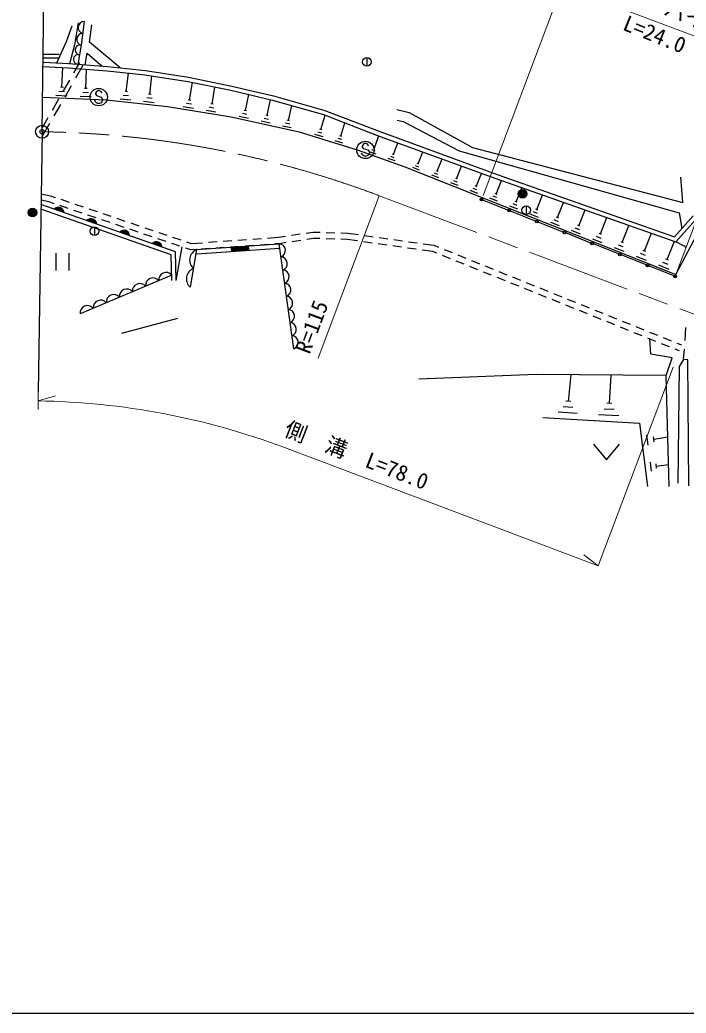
# Model space of a CAD drawing. Units: millimetres at full size, sheet at 1:1000; details may follow other scales. Extents: x 40000 to 680000, y 20000 to 380000.
# Drawn here: x 273622 to 350386, y 205000 to 319386 of the extents above; entities that cross this region are included whole.
import ezdxf
from ezdxf.enums import TextEntityAlignment as Align

# ---------------------------------------------------------------- set-up
doc = ezdxf.new("R2010")
doc.units = ezdxf.units.MM
doc.header["$LTSCALE"] = 1000
doc.header["$PDMODE"] = 32
doc.header["$PDSIZE"] = 500
doc.linetypes.add('CHAIN', pattern=[18.5, 12, -1.5, 3.5, -1.5])
for name, color, linetype, lineweight in [('M-BGD', 7, 'Continuous', 25), ('M-BMK', 2, 'CHAIN', 13), ('M-BMK-OTRS', 5, 'Continuous', 25), ('M-BMK-SRVR', 3, 'Continuous', 25), ('M-STR-HTXT', 7, 'Continuous', 13), ('M-STR-STRC', 7, 'Continuous', 25), ('M-TTL-BAND', 7, 'Continuous', 25)]:
    doc.layers.add(name, color=color, linetype=linetype, lineweight=lineweight)
doc.styles.add('ＭＳ ゴシック', font='')
doc.styles.get('ＭＳ ゴシック').set_extended_font_data('MS Gothic')

msp = doc.modelspace()

# ---------------------------------------------------------------- linework, layer by layer
at = {"layer": 'M-BGD'}
for p, q in [((276301, 315019), (278166, 315026)), ((276307, 315419), (278164, 315426)), ((313604, 315063), (313604, 314063)), ((278470, 311611), (278556, 313885)), ((280482, 314464), (279820, 313305)), ((280916, 314216), (280030, 312663)), ((281229, 311478), (281311, 313684)), ((279325, 312436), (278581, 311134)), ((285889, 311119), (286127, 313257)), ((288595, 310814), (288831, 312941)), ((278777, 311111), (278127, 311136)), ((278633, 311605), (278308, 311617)), ((279534, 311795), (278791, 310492)), ((281386, 311472), (281071, 311484)), ((286042, 311102), (285737, 311136)), ((293176, 310143), (293508, 312169)), ((295771, 309688), (296092, 311647)), ((278085, 310265), (277342, 308962)), ((279084, 310612), (277784, 310660)), ((281824, 310509), (280563, 310556)), ((281526, 310994), (280896, 311017)), ((286399, 310135), (285177, 310271)), ((286144, 310627), (285533, 310695)), ((288848, 310325), (288241, 310392)), ((288747, 310797), (288443, 310831)), ((293321, 310119), (293031, 310166)), ((299607, 308938), (300014, 310787)), ((302112, 308375), (302514, 310200)), ((278295, 309624), (277551, 308321)), ((289102, 309835), (287886, 309970)), ((293612, 309179), (292454, 309369)), ((293394, 309661), (292815, 309756)), ((296193, 308756), (295073, 308940)), ((295982, 309222), (295422, 309314)), ((295911, 309665), (295631, 309710)), ((299739, 308909), (299474, 308967)), ((304557, 307794), (304938, 309524)), ((276846, 308094), (276184, 306934)), ((299960, 308029), (298904, 308262)), ((299783, 308483), (299255, 308600)), ((302461, 307478), (301418, 307708)), ((302287, 307926), (301765, 308041)), ((302243, 308346), (301982, 308404)), ((304681, 307766), (304433, 307821)), ((308301, 306753), (308809, 308405)), ((277055, 307452), (276169, 305899)), ((304888, 306943), (303899, 307161)), ((304722, 307368), (304228, 307477)), ((308419, 306717), (308183, 306790)), ((310599, 305993), (311073, 307533)), ((308555, 305900), (307611, 306191)), ((308428, 306327), (307956, 306472)), ((310836, 305198), (309956, 305469)), ((310718, 305596), (310278, 305731)), ((310709, 305960), (310489, 306027)), ((314473, 304656), (314967, 306036)), ((314565, 304290), (314170, 304431)), ((314572, 304621), (314375, 304691)), ((316667, 303866), (317157, 305236)), ((314656, 303923), (313867, 304206)), ((316848, 303139), (316065, 303419)), ((316757, 303502), (316366, 303643)), ((316764, 303831), (316569, 303901)), ((319507, 302809), (320050, 304178)), ((321714, 301954), (322274, 303364)), ((319665, 302068), (318883, 302378)), ((319586, 302439), (319195, 302594)), ((319604, 302771), (319409, 302848)), ((321815, 301914), (321613, 301994)), ((323945, 301089), (324522, 302542)), ((321877, 301190), (321071, 301510)), ((321795, 301572), (321392, 301732)), ((324029, 300696), (323614, 300860)), ((324049, 301048), (323842, 301131)), ((326202, 300215), (326795, 301711)), ((328487, 299332), (329100, 300877)), ((324113, 300302), (323283, 300632)), ((326374, 299404), (325520, 299744)), ((326288, 299810), (325861, 299979)), ((326308, 300173), (326095, 300258)), ((330813, 298442), (331452, 300052)), ((276064, 298646), (276957, 298454)), ((276074, 299360), (277143, 299130)), ((277143, 299130), (277681, 298947)), ((278344, 298723), (279291, 298402)), ((329861, 297483), (326953, 298637)), ((328666, 298495), (327783, 298845)), ((328576, 298914), (328135, 299089)), ((328597, 299289), (328377, 299376)), ((333176, 297536), (333842, 299214)), ((276957, 298454), (277542, 298255)), ((278205, 298031), (279152, 297710)), ((279815, 297486), (280763, 297165)), ((279954, 298178), (280901, 297857)), ((281564, 297633), (282512, 297312)), ((330999, 297569), (330079, 297934)), ((330906, 298005), (330446, 298188)), ((330928, 298396), (330698, 298487)), ((331954, 297972), (331954, 296972)), ((333296, 297489), (333057, 297584)), ((335579, 296616), (336272, 298361)), ((338021, 295681), (338741, 297494)), ((281426, 296940), (282373, 296620)), ((283036, 296395), (283983, 296075)), ((283175, 297087), (284122, 296767)), ((284785, 296542), (285732, 296221)), ((333047, 296218), (330140, 297372)), ((333370, 296628), (332412, 297008)), ((333273, 297082), (332794, 297272)), ((335680, 296144), (335181, 296341)), ((335704, 296567), (335454, 296666)), ((340503, 294730), (341251, 296614)), ((282225, 295543), (282225, 294543)), ((284646, 295850), (285593, 295529)), ((286256, 295305), (287203, 294984)), ((286395, 295997), (287342, 295676)), ((288005, 295452), (288952, 295131)), ((336234, 294953), (333326, 296107)), ((335781, 295671), (334784, 296066)), ((338126, 295190), (337608, 295395)), ((338151, 295630), (337892, 295732)), ((343026, 293764), (343802, 295718)), ((287866, 294760), (288814, 294439)), ((289477, 294214), (290424, 293894)), ((289615, 294906), (290563, 294586)), ((291226, 294361), (292173, 294040)), ((298753, 294015), (299750, 294086)), ((300449, 294136), (301446, 294206)), ((302144, 294256), (303434, 294347)), ((303434, 294347), (304237, 294470)), ((304928, 294576), (305917, 294727)), ((304988, 293877), (305977, 294028)), ((306609, 294832), (307411, 294955)), ((306669, 294133), (307453, 294253)), ((307411, 294955), (308211, 294930)), ((307453, 294253), (308202, 294230)), ((308902, 294208), (309901, 294176)), ((308911, 294908), (309910, 294876)), ((310601, 294154), (311350, 294131)), ((310610, 294854), (311410, 294829)), ((311350, 294131), (312534, 293963)), ((311410, 294829), (312656, 294652)), ((313349, 294554), (314339, 294414)), ((315032, 294316), (316022, 294175)), ((316715, 294077), (317705, 293937)), ((339421, 293688), (336513, 294842)), ((338231, 294698), (337195, 295110)), ((340721, 293710), (339645, 294137)), ((340612, 294220), (340074, 294434)), ((340638, 294677), (340369, 294784)), ((345591, 292782), (346395, 294808)), ((291087, 293669), (292034, 293348)), ((291643, 289374), (292317, 293253)), ((292697, 293124), (293282, 292926)), ((292836, 293816), (293374, 293634)), ((293982, 292925), (293234, 288596)), ((293282, 292926), (293809, 292963)), ((293374, 293634), (294663, 293725)), ((293982, 292925), (303516, 293601)), ((294017, 292426), (303551, 293102)), ((294507, 293012), (295504, 293083)), ((295362, 293775), (296359, 293846)), ((296203, 293133), (297200, 293203)), ((297057, 293895), (298055, 293966)), ((297898, 293253), (298896, 293324)), ((297972, 293208), (298007, 292709)), ((297979, 293108), (299974, 293250)), ((297986, 293009), (299981, 293150)), ((297993, 292909), (299988, 293050)), ((298000, 292809), (299995, 292950)), ((299594, 293373), (300592, 293444)), ((300002, 292851), (299967, 293349)), ((301290, 293493), (302287, 293564)), ((302986, 293614), (303512, 293651)), ((303512, 293651), (304296, 293771)), ((305189, 281504), (303516, 293601)), ((313228, 293864), (314218, 293724)), ((314911, 293626), (315901, 293485)), ((316594, 293387), (317584, 293247)), ((318277, 293149), (319267, 293008)), ((318398, 293838), (319389, 293698)), ((319960, 292910), (321145, 292742)), ((320082, 293600), (321327, 293423)), ((321327, 293423), (321853, 293212)), ((322502, 292950), (323430, 292577)), ((342607, 292423), (339699, 293577)), ((343252, 292705), (342136, 293148)), ((343139, 293235), (342581, 293456)), ((343166, 293709), (342887, 293820)), ((345736, 292725), (345446, 292840)), ((348197, 291784), (349031, 293884)), ((350144, 293344), (349205, 293840)), ((350180, 293411), (350109, 293276)), ((350417, 293371), (350275, 293103)), ((277783, 292532), (277783, 290532)), ((279283, 292532), (279283, 290532)), ((321145, 292742), (321631, 292546)), ((322281, 292285), (323208, 291912)), ((324079, 292316), (325007, 291942)), ((345794, 291158), (342886, 292312)), ((345825, 291684), (344667, 292143)), ((345708, 292233), (345129, 292463)), ((348347, 291724), (348047, 291843)), ((323858, 291650), (324785, 291277)), ((325435, 291016), (326362, 290642)), ((325657, 291681), (326584, 291308)), ((327234, 291046), (328161, 290673)), ((348980, 289893), (346073, 291048)), ((348440, 290646), (347240, 291122)), ((348319, 291215), (347719, 291453)), ((291125, 290000), (280562, 285538)), ((327012, 290381), (327939, 290008)), ((328589, 289746), (329517, 289373)), ((328811, 290412), (329738, 290038)), ((330388, 289777), (331316, 289404)), ((330166, 289112), (331094, 288738)), ((331743, 288477), (332671, 288104)), ((331965, 289142), (332893, 288769)), ((333542, 288508), (334470, 288134)), ((333320, 287842), (334248, 287469)), ((334897, 287208), (335825, 286834)), ((335119, 287873), (336047, 287500)), ((336696, 287238), (337624, 286865)), ((336474, 286573), (337402, 286200)), ((338273, 286604), (339201, 286230)), ((339850, 285969), (340778, 285596)), ((291783, 285001), (285318, 283258)), ((338051, 285938), (338979, 285565)), ((339628, 285304), (340556, 284930)), ((341427, 285334), (342355, 284961)), ((341206, 284669), (342133, 284296)), ((342783, 284034), (343710, 283661)), ((343005, 284700), (343932, 284326)), ((344582, 284065), (345509, 283692)), ((350256, 282474), (350366, 283970)), ((344360, 283400), (345287, 283026)), ((345937, 282765), (346865, 282392)), ((346159, 283430), (347086, 283057)), ((347736, 282796), (348663, 282422)), ((347514, 282130), (348442, 281757)), ((349091, 281496), (349577, 281300)), ((349313, 282161), (349839, 281949)), ((350095, 280291), (350182, 281477)), ((336814, 275444), (337141, 278505)), ((341545, 275232), (341761, 278480)), ((337323, 274752), (336226, 274819)), ((337089, 275427), (336540, 275460)), ((342082, 274501), (340922, 274571)), ((341835, 275215), (341255, 275250)), ((337832, 274060), (335637, 274194)), ((342620, 273770), (340300, 273910)), ((346022, 270403), (345873, 271578)), ((346690, 270786), (346615, 271374)), ((346653, 271080), (348283, 271382)), ((339698, 270536), (341198, 268736)), ((341198, 268736), (342698, 270536)), ((346401, 267419), (346272, 268437)), ((346980, 267751), (346915, 268260)), ((346948, 268006), (348374, 268175))]:
    msp.add_line(p, q, dxfattribs=at)
for points in [[(281014, 319200), (280702, 316483), (280292, 314265)], [(277869, 314425), (279002, 316877), (279666, 318681)], [(280333, 319057), (279907, 316518), (279338, 314339)], [(285169, 313854), (281627, 316823), (281898, 318823)], [(281148, 314198), (281382, 315540), (283102, 314046)], [(276287, 314013), (279187, 313850), (283665, 313501), (288038, 313068), (292972, 312277), (297933, 311275), (302736, 310148), (308591, 308489), (314728, 306124), (328455, 301104), (349193, 293827), (351802, 296723)], [(276294, 314513), (279221, 314349), (283709, 313999), (288102, 313564), (293062, 312769), (298040, 311764), (302861, 310632), (308750, 308964), (314904, 306592), (328623, 301575), (349044, 294409), (351212, 296815)], [(276235, 310468), (283622, 310192), (290647, 309412), (297980, 308209), (305804, 306485), (312591, 304397), (317963, 302474), (349212, 290070), (352388, 296077)], [(317058, 309049), (318487, 308716), (325766, 304704), (350005, 298359), (349771, 301257)], [(317081, 307830), (317791, 307687), (324221, 304317), (349598, 297148), (349906, 295366)], [(291143, 289360), (291060, 292325), (276049, 297603)], [(291643, 289374), (291551, 292682), (276056, 298131)], [(348085, 278446), (348763, 280451), (346334, 280891), (346202, 282658)], [(350711, 265710), (350593, 280254), (350095, 280291), (349565, 279453), (349415, 266017)], [(348446, 265630), (348085, 278446), (333102, 278527), (319571, 277995)], [(333892, 273598), (344997, 272924), (345920, 265651)]]:
    msp.add_lwpolyline(points, dxfattribs=at)
for centre, radius in [((313604, 314563), 500), ((331541, 299346), 500), ((331541, 299346), 409), ((326814, 298692), 150), ((326814, 298692), 120), ((326814, 298692), 100), ((331541, 299346), 318), ((331541, 299346), 227), ((331541, 299346), 136), ((331541, 299346), 45.5), ((275070, 297207), 500), ((275070, 297207), 409), ((275070, 297207), 318), ((275070, 297207), 227), ((330000, 297427), 150), ((330000, 297427), 120), ((330000, 297427), 100), ((331954, 297472), 500), ((275070, 297207), 136), ((275070, 297207), 45.5), ((333187, 296162), 150), ((333187, 296162), 120), ((333187, 296162), 100), ((282225, 295043), 500), ((336373, 294898), 150), ((336373, 294898), 120), ((336373, 294898), 100), ((339560, 293633), 150), ((339560, 293633), 120), ((339560, 293633), 100), ((342747, 292368), 150), ((342747, 292368), 120), ((342747, 292368), 100), ((345933, 291103), 150), ((345933, 291103), 120), ((345933, 291103), 100), ((349120, 289838), 150), ((349120, 289838), 120), ((349120, 289838), 100)]:
    msp.add_circle(centre, radius, dxfattribs=at)
for centre, radius, start, end in [((281025, 318511), 690, 90.91689, 255.96488), ((280869, 317152), 690, 90.91689, 255.96488), ((280565, 315935), 565, 75.95421, 263.08172), ((280360, 314826), 565, 75.95421, 263.08172), ((278060, 297161), 650, 3.24592, 138.00619), ((278060, 297161), 520, 9.3617, 131.8904), ((278060, 297161), 390, 20.49439, 120.75771), ((278060, 297161), 260, 54.68368, 86.56842), ((281834, 295834), 650, 3.24592, 138.00619), ((281834, 295834), 520, 9.3617, 131.8904), ((281834, 295834), 390, 20.49439, 120.75771), ((281834, 295834), 260, 54.68368, 86.56842), ((285607, 294507), 650, 3.24592, 138.00619), ((285607, 294507), 520, 9.3617, 131.8904), ((285607, 294507), 390, 20.49439, 120.75771), ((285607, 294507), 260, 54.68368, 86.56842), ((289381, 293180), 650, 3.24592, 138.00619), ((289381, 293180), 520, 9.3617, 131.8904), ((289381, 293180), 390, 20.49439, 120.75771), ((289381, 293180), 260, 54.68368, 86.56842), ((294490, 291723), 1305, 112.90702, 227.49399), ((303436, 292820), 786, 291.5321, 84.21803), ((303646, 291308), 786, 291.5321, 84.21803), ((294116, 289558), 1305, 112.90702, 227.49399), ((303855, 289795), 786, 291.5321, 84.21803), ((288963, 288805), 859, 40.45122, 185.3469), ((290472, 289442), 859, 40.45122, 185.3469), ((285945, 287530), 859, 40.45122, 185.3469), ((287454, 288168), 859, 40.45122, 185.3469), ((304064, 288283), 786, 291.5321, 84.21803), ((282926, 286255), 859, 40.45122, 185.3469), ((284435, 286893), 859, 40.45122, 185.3469), ((304273, 286771), 786, 291.5321, 84.21803), ((281417, 285618), 859, 40.45122, 185.3469), ((304482, 285259), 786, 291.5321, 84.21803), ((304691, 283747), 786, 291.5321, 84.21803), ((304900, 282235), 786, 291.5321, 84.21803)]:
    msp.add_arc(centre, radius, start, end, dxfattribs=at)
at = {"layer": 'M-BMK'}
msp.add_line((315031, 299138), (382391, 273777), dxfattribs=at)
msp.add_arc((274511, 191513), 115000, 69.36869, 89.16935, dxfattribs=at)
at = {"layer": 'M-BMK-OTRS'}
for q in [(276613, 336498), (275743, 276504)]:
    msp.add_line((276178, 306501), q, dxfattribs=at)
at = {"layer": 'M-BMK-SRVR'}
msp.add_circle((276178, 306501), 750, dxfattribs=at)
msp.add_point((276178, 306501), dxfattribs=at)
at = {"layer": 'M-STR-HTXT'}
for p, q in [((336068, 323273), (326994, 299173)), ((336068, 323273), (358525, 314818)), ((358525, 314818), (349393, 290563)), ((315031, 299138), (307984, 280421)), ((340262, 256514), (348881, 279406)), ((275743, 276504), (275714, 274505)), ((275728, 275504), (277737, 276075)), ((304108, 270126), (340262, 256514)), ((340262, 256514), (338602, 257780))]:
    msp.add_line(p, q, dxfattribs=at)
msp.add_arc((274511, 191513), 84000, 69.36869, 89.16935, dxfattribs=at)
at = {"layer": 'M-STR-STRC'}
for p, q in [((282616, 311213), (282434, 311122)), ((282798, 311213), (282616, 311213)), ((282979, 311122), (282798, 311213)), ((282343, 309940), (282252, 310122)), ((282434, 311122), (282343, 310940)), ((282343, 310940), (282343, 310849)), ((282343, 310849), (282434, 310668)), ((282434, 310668), (282979, 310486)), ((283070, 310940), (282979, 311122)), ((282979, 310486), (283070, 310395)), ((283070, 310395), (283161, 310213)), ((283161, 310122), (283070, 309940)), ((283161, 310213), (283161, 310122)), ((282434, 309849), (282343, 309940)), ((282616, 309759), (282434, 309849)), ((282798, 309759), (282616, 309759)), ((282979, 309849), (282798, 309759)), ((283070, 309940), (282979, 309849)), ((313165, 305041), (313074, 304860)), ((313074, 304860), (313074, 304769)), ((313074, 304769), (313165, 304587)), ((313346, 305132), (313165, 305041)), ((313165, 304587), (313710, 304405)), ((313528, 305132), (313346, 305132)), ((313710, 305041), (313528, 305132)), ((313801, 304860), (313710, 305041)), ((313710, 304405), (313801, 304314)), ((313801, 304314), (313892, 304132)), ((313074, 303860), (312983, 304041)), ((313165, 303769), (313074, 303860)), ((313346, 303678), (313165, 303769)), ((313528, 303678), (313346, 303678)), ((313710, 303769), (313528, 303678)), ((313801, 303860), (313710, 303769)), ((313892, 304041), (313801, 303860)), ((313892, 304132), (313892, 304041))]:
    msp.add_line(p, q, dxfattribs=at)
for centre in [(282707, 310486), (313437, 304405)]:
    msp.add_circle(centre, 1000, dxfattribs=at)
at = {"layer": 'M-TTL-BAND'}
msp.add_line((40000, 205000), (579000, 205000), dxfattribs=at)

# ---------------------------------------------------------------- texts
at = {"layer": 'M-STR-HTXT', "style": 'ＭＳ ゴシック'}
for s, rotation, p in [('ガードパイプ', 338.958, (347476, 319513)), ('側\u3000溝\u3000L=78.0', 338.752, (311887, 267889))]:
    msp.add_text(s, height=1833, rotation=rotation, dxfattribs=at).set_placement(p, align=Align.BOTTOM_CENTER)
msp.add_text('L=24.0', height=1833, rotation=338.071, dxfattribs=at).set_placement((347110, 318582), align=Align.TOP_CENTER)
msp.add_text('R=115', height=1833, rotation=69.369, dxfattribs=at).set_placement((307516, 280597), align=Align.BOTTOM_LEFT)

doc.saveas('drawing.dxf')
